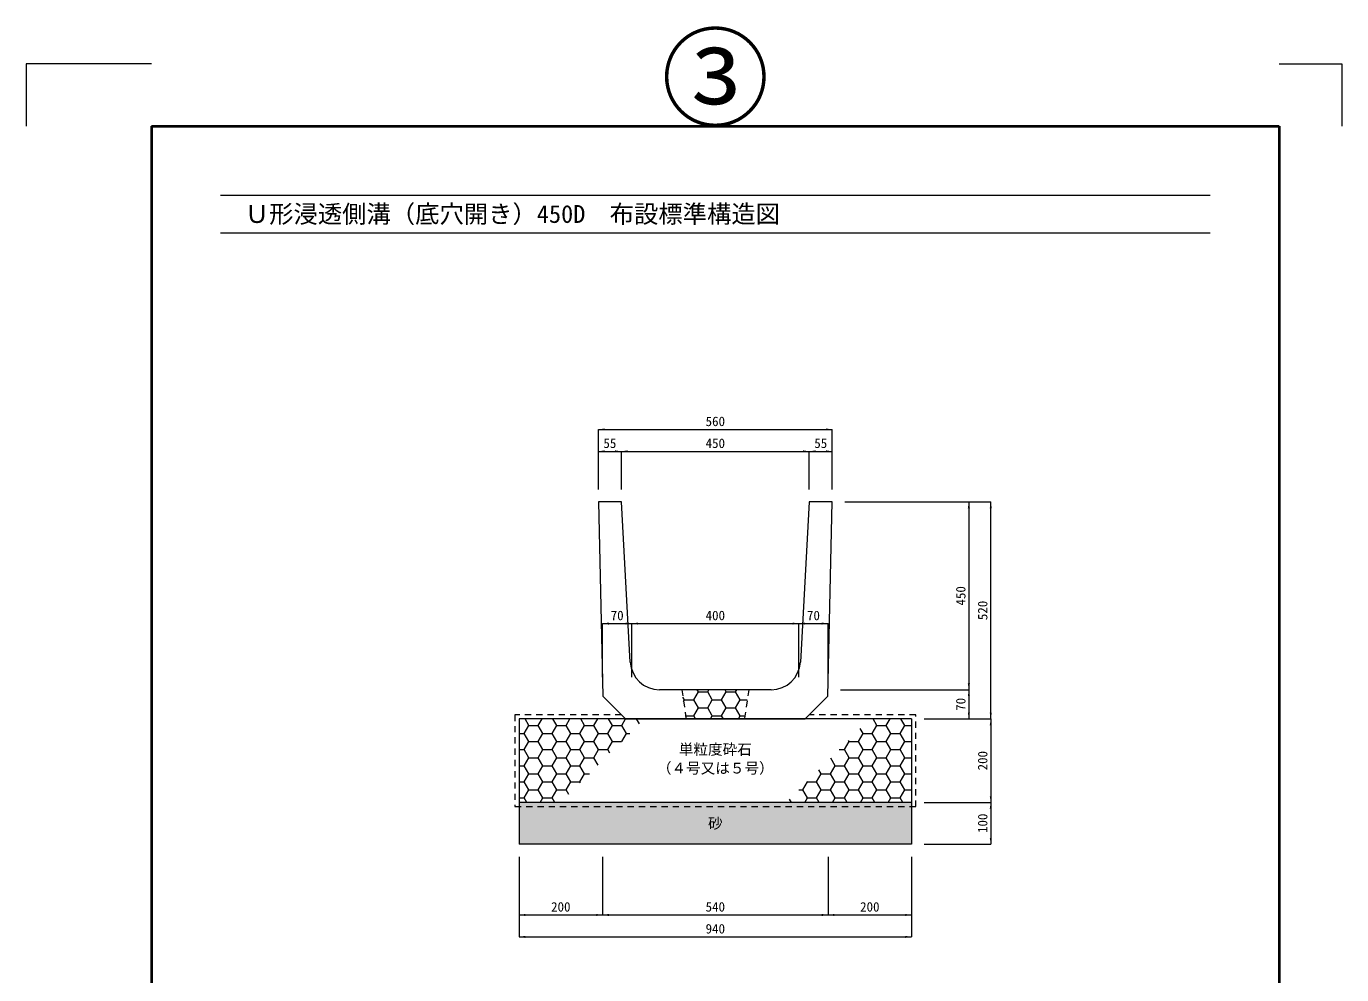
# Model space of a CAD drawing. Units: millimetres at full size. Extents: x 91602 to 111352, y 12024 to 16568.
# Drawn here: x 99902 to 103052, y 14296 to 16568 of the extents above; entities that cross this region are included whole.
import ezdxf
from ezdxf.enums import TextEntityAlignment as Align

# ---------------------------------------------------------------- set-up
doc = ezdxf.new("R2010")
doc.units = ezdxf.units.MM
doc.header["$LTSCALE"] = 20
doc.linetypes.add('USER1', pattern=[1.35, 0.75, -0.6])
for name, color, linetype, lineweight in [('Defpoints_3', 7, 'Continuous', 13), ('ハッチング', 7, 'Continuous', 9), ('図枠', 7, 'Continuous', 5), ('寸法線', 7, 'Continuous', 13), ('排水孔', 30, 'USER1', 13), ('本体', 2, 'Continuous', 13), ('浸透施設', 3, 'Continuous', 13), ('透水シート', 4, 'USER1', 13)]:
    doc.layers.add(name, color=color, linetype=linetype, lineweight=lineweight)
for name, color, linetype in [('ハッチング_砂', 32, 'Continuous'), ('文字', 7, 'Continuous'), ('補助線', 1, 'Continuous')]:
    doc.layers.add(name, color=color, linetype=linetype)
doc.styles.add('ＭＳ ゴシック', font='')
doc.styles.get('ＭＳ ゴシック').set_extended_font_data('MS Gothic')

# ---------------------------------------------------------------- blocks, each defined once
blk = doc.blocks.new('filled_arrow')
at = {"color": 0, "linetype": 'Continuous', "lineweight": -2}
blk.add_solid([(7.5, 1.25), (0, 0), (7.5, -1.25)], dxfattribs=at)

msp = doc.modelspace()

# ---------------------------------------------------------------- hatches: boundary and pattern name
at = {"layer": 'ハッチング_砂'}
msp.add_hatch(color=256, dxfattribs=at).paths.add_polyline_path([(101082.07, 14708.64), (101082.07, 14608.64), (102022.07, 14608.64), (102022.07, 14708.64)])

# ---------------------------------------------------------------- linework, layer by layer
at = {"layer": 'Defpoints_3'}
for p, q in [((99902.07, 16478.54), (99902.07, 16328.54)), ((100202.07, 16478.54), (99902.07, 16478.54)), ((102902.07, 16478.54), (103052.07, 16478.54)), ((103052.07, 16478.54), (103052.07, 16328.54))]:
    msp.add_line(p, q, dxfattribs=at)
at = {"layer": 'ハッチング'}
for p, q in [((101500.41, 14954.57), (101511.52, 14973.82)), ((101511.52, 14973.81), (101508.74, 14978.64)), ((101511.52, 14973.81), (101533.75, 14973.81)), ((101533.75, 14973.82), (101536.53, 14978.64)), ((101544.86, 14954.57), (101533.75, 14973.81)), ((101567.08, 14954.57), (101578.2, 14973.82)), ((101578.2, 14973.81), (101575.41, 14978.64)), ((101578.2, 14973.81), (101600.42, 14973.81)), ((101600.42, 14973.82), (101603.21, 14978.64)), ((101611.53, 14954.57), (101600.42, 14973.81)), ((101478.18, 14954.57), (101474.63, 14960.73)), ((101476.04, 14950.85), (101478.18, 14954.57)), ((101478.19, 14954.57), (101500.41, 14954.57)), ((101511.52, 14935.32), (101500.41, 14954.57)), ((101500.41, 14916.07), (101511.52, 14935.32)), ((101511.52, 14935.32), (101533.75, 14935.32)), ((101533.75, 14935.32), (101544.86, 14954.57)), ((101544.86, 14916.07), (101533.75, 14935.32)), ((101544.86, 14954.57), (101567.09, 14954.57)), ((101578.2, 14935.32), (101567.08, 14954.57)), ((101567.08, 14916.07), (101578.2, 14935.32)), ((101578.2, 14935.32), (101600.42, 14935.32)), ((101600.42, 14935.32), (101611.53, 14954.57)), ((101611.53, 14916.07), (101600.42, 14935.32)), ((101611.54, 14954.57), (101628.63, 14954.57)), ((101105.7, 14892.83), (101096.58, 14908.64)), ((101127.93, 14892.83), (101137.06, 14908.64)), ((101172.38, 14892.83), (101163.25, 14908.64)), ((101194.6, 14892.83), (101203.73, 14908.64)), ((101239.05, 14892.83), (101229.93, 14908.64)), ((101261.28, 14892.83), (101270.41, 14908.64)), ((101305.73, 14892.83), (101296.6, 14908.64)), ((101327.95, 14892.83), (101337.08, 14908.64)), ((101370.16, 14896.73), (101363.28, 14908.64)), ((101481.01, 14916.07), (101500.41, 14916.07)), ((101504.7, 14908.64), (101500.41, 14916.07)), ((101540.57, 14908.64), (101544.86, 14916.07)), ((101544.86, 14916.07), (101567.09, 14916.07)), ((101571.38, 14908.64), (101567.08, 14916.07)), ((101607.24, 14908.64), (101611.53, 14916.07)), ((101611.54, 14916.07), (101623.13, 14916.07)), ((101939.13, 14892.83), (101930, 14908.64)), ((101961.35, 14892.83), (101970.48, 14908.64)), ((102005.8, 14892.83), (101996.68, 14908.64)), ((101082.07, 14873.59), (101094.59, 14873.59)), ((101094.59, 14873.59), (101105.7, 14892.83)), ((101105.7, 14854.34), (101094.59, 14873.59)), ((101105.71, 14892.83), (101127.93, 14892.83)), ((101139.04, 14873.59), (101127.93, 14892.83)), ((101127.93, 14854.34), (101139.04, 14873.59)), ((101139.04, 14873.59), (101161.27, 14873.59)), ((101161.27, 14873.59), (101172.38, 14892.83)), ((101172.38, 14854.34), (101161.27, 14873.59)), ((101172.38, 14892.83), (101194.61, 14892.83)), ((101205.72, 14873.59), (101194.6, 14892.83)), ((101194.6, 14854.34), (101205.72, 14873.59)), ((101205.72, 14873.59), (101227.94, 14873.59)), ((101227.94, 14873.59), (101239.05, 14892.83)), ((101239.05, 14854.34), (101227.94, 14873.59)), ((101239.06, 14892.83), (101261.28, 14892.83)), ((101272.39, 14873.59), (101261.28, 14892.83)), ((101261.28, 14854.34), (101272.39, 14873.59)), ((101272.39, 14873.59), (101294.62, 14873.59)), ((101294.62, 14873.59), (101305.73, 14892.83)), ((101305.73, 14854.34), (101294.62, 14873.59)), ((101305.73, 14892.83), (101327.96, 14892.83)), ((101339.07, 14873.59), (101327.95, 14892.83)), ((101328.21, 14854.78), (101339.07, 14873.59)), ((101339.07, 14873.59), (101347.02, 14873.59)), ((101894.68, 14854.34), (101905.79, 14873.59)), ((101905.79, 14873.59), (101898.92, 14885.49)), ((101905.79, 14873.59), (101928.02, 14873.59)), ((101928.02, 14873.59), (101939.13, 14892.83)), ((101939.13, 14854.34), (101928.02, 14873.59)), ((101939.13, 14892.83), (101961.36, 14892.83)), ((101972.47, 14873.59), (101961.35, 14892.83)), ((101961.35, 14854.34), (101972.47, 14873.59)), ((101972.47, 14873.59), (101994.69, 14873.59)), ((101994.69, 14873.59), (102005.8, 14892.83)), ((102005.8, 14854.34), (101994.69, 14873.59)), ((102005.81, 14892.83), (102022.07, 14892.83)), ((101094.59, 14835.09), (101105.7, 14854.34)), ((101105.71, 14854.34), (101127.93, 14854.34)), ((101139.04, 14835.09), (101127.93, 14854.34)), ((101161.27, 14835.09), (101172.38, 14854.34)), ((101172.38, 14854.34), (101194.61, 14854.34)), ((101205.72, 14835.09), (101194.6, 14854.34)), ((101227.94, 14835.09), (101239.05, 14854.34)), ((101239.06, 14854.34), (101261.28, 14854.34)), ((101272.39, 14835.09), (101261.28, 14854.34)), ((101294.62, 14835.09), (101305.73, 14854.34)), ((101305.73, 14854.34), (101327.77, 14854.34)), ((101861.34, 14835.09), (101872.45, 14854.34)), ((101872.45, 14854.34), (101870.74, 14857.31)), ((101872.46, 14854.34), (101894.68, 14854.34)), ((101905.79, 14835.09), (101894.68, 14854.34)), ((101928.02, 14835.09), (101939.13, 14854.34)), ((101939.13, 14854.34), (101961.36, 14854.34)), ((101972.47, 14835.09), (101961.35, 14854.34)), ((101994.69, 14835.09), (102005.8, 14854.34)), ((102005.81, 14854.34), (102022.07, 14854.34)), ((101082.07, 14835.09), (101094.59, 14835.09)), ((101105.7, 14815.84), (101094.59, 14835.09)), ((101094.59, 14796.6), (101105.7, 14815.84)), ((101105.71, 14815.84), (101127.93, 14815.84)), ((101127.93, 14815.84), (101139.04, 14835.09)), ((101139.04, 14796.6), (101127.93, 14815.84)), ((101139.04, 14835.09), (101161.27, 14835.09)), ((101172.38, 14815.84), (101161.27, 14835.09)), ((101161.27, 14796.6), (101172.38, 14815.84)), ((101172.38, 14815.84), (101194.61, 14815.84)), ((101194.6, 14815.84), (101205.72, 14835.09)), ((101205.72, 14796.6), (101194.6, 14815.84)), ((101205.72, 14835.09), (101227.94, 14835.09)), ((101239.05, 14815.84), (101227.94, 14835.09)), ((101227.94, 14796.6), (101239.05, 14815.84)), ((101239.06, 14815.84), (101261.28, 14815.84)), ((101261.28, 14815.84), (101272.39, 14835.09)), ((101271.53, 14798.1), (101261.28, 14815.84)), ((101272.39, 14835.09), (101294.62, 14835.09)), ((101299.71, 14826.28), (101294.62, 14835.09)), ((101839.12, 14796.6), (101828.47, 14815.04)), ((101848.52, 14835.09), (101861.34, 14835.09)), ((101872.45, 14815.84), (101861.34, 14835.09)), ((101861.34, 14796.6), (101872.45, 14815.84)), ((101872.46, 14815.84), (101894.68, 14815.84)), ((101894.68, 14815.84), (101905.79, 14835.09)), ((101905.79, 14796.6), (101894.68, 14815.84)), ((101905.79, 14835.09), (101928.02, 14835.09)), ((101939.13, 14815.84), (101928.02, 14835.09)), ((101928.02, 14796.6), (101939.13, 14815.84)), ((101939.13, 14815.84), (101961.36, 14815.84)), ((101961.35, 14815.84), (101972.47, 14835.09)), ((101972.47, 14796.6), (101961.35, 14815.84)), ((101972.47, 14835.09), (101994.69, 14835.09)), ((102005.8, 14815.84), (101994.69, 14835.09)), ((101994.69, 14796.6), (102005.8, 14815.84)), ((102005.81, 14815.84), (102022.07, 14815.84)), ((101082.07, 14796.6), (101094.59, 14796.6)), ((101105.7, 14777.35), (101094.59, 14796.6)), ((101094.59, 14758.1), (101105.7, 14777.35)), ((101105.71, 14777.35), (101127.93, 14777.35)), ((101127.93, 14777.35), (101139.04, 14796.6)), ((101139.04, 14758.1), (101127.93, 14777.35)), ((101139.04, 14796.6), (101161.27, 14796.6)), ((101172.38, 14777.35), (101161.27, 14796.6)), ((101161.27, 14758.1), (101172.38, 14777.35)), ((101172.38, 14777.35), (101194.61, 14777.35)), ((101194.6, 14777.35), (101205.72, 14796.6)), ((101205.72, 14758.1), (101194.6, 14777.35)), ((101205.72, 14796.6), (101227.94, 14796.6)), ((101239.05, 14777.35), (101227.94, 14796.6)), ((101227.94, 14758.1), (101239.05, 14777.35)), ((101239.06, 14777.35), (101250.78, 14777.35)), ((101794.67, 14758.1), (101805.78, 14777.35)), ((101805.78, 14777.35), (101800.29, 14786.86)), ((101805.78, 14777.35), (101828.01, 14777.35)), ((101828, 14777.35), (101839.12, 14796.6)), ((101839.12, 14758.1), (101828, 14777.35)), ((101839.12, 14796.6), (101861.34, 14796.6)), ((101872.45, 14777.35), (101861.34, 14796.6)), ((101861.34, 14758.1), (101872.45, 14777.35)), ((101872.46, 14777.35), (101894.68, 14777.35)), ((101894.68, 14777.35), (101905.79, 14796.6)), ((101905.79, 14758.1), (101894.68, 14777.35)), ((101905.79, 14796.6), (101928.02, 14796.6)), ((101939.13, 14777.35), (101928.02, 14796.6)), ((101928.02, 14758.1), (101939.13, 14777.35)), ((101939.13, 14777.35), (101961.36, 14777.35)), ((101961.35, 14777.35), (101972.47, 14796.6)), ((101972.47, 14758.1), (101961.35, 14777.35)), ((101972.47, 14796.6), (101994.69, 14796.6)), ((102005.8, 14777.35), (101994.69, 14796.6)), ((101994.69, 14758.1), (102005.8, 14777.35)), ((102005.81, 14777.35), (102022.07, 14777.35)), ((101082.07, 14758.1), (101094.59, 14758.1)), ((101105.7, 14738.85), (101094.59, 14758.1)), ((101127.93, 14738.86), (101139.04, 14758.1)), ((101139.04, 14758.1), (101161.27, 14758.1)), ((101172.38, 14738.85), (101161.27, 14758.1)), ((101194.6, 14738.86), (101205.72, 14758.1)), ((101205.72, 14758.1), (101227.94, 14758.1)), ((101229.26, 14755.83), (101227.94, 14758.1)), ((101761.33, 14738.86), (101772.44, 14758.1)), ((101772.44, 14758.1), (101772.11, 14758.68)), ((101772.44, 14758.1), (101794.67, 14758.1)), ((101805.78, 14738.85), (101794.67, 14758.1)), ((101828, 14738.86), (101839.12, 14758.1)), ((101839.12, 14758.1), (101861.34, 14758.1)), ((101872.45, 14738.85), (101861.34, 14758.1)), ((101894.68, 14738.86), (101905.79, 14758.1)), ((101905.79, 14758.1), (101928.02, 14758.1)), ((101939.13, 14738.85), (101928.02, 14758.1)), ((101961.35, 14738.86), (101972.47, 14758.1)), ((101972.47, 14758.1), (101994.69, 14758.1)), ((102005.8, 14738.85), (101994.69, 14758.1)), ((101082.07, 14719.61), (101094.59, 14719.61)), ((101094.59, 14719.61), (101105.7, 14738.86)), ((101100.92, 14708.64), (101094.59, 14719.61)), ((101105.71, 14738.85), (101127.93, 14738.85)), ((101139.04, 14719.61), (101127.93, 14738.85)), ((101132.71, 14708.64), (101139.04, 14719.61)), ((101139.04, 14719.61), (101161.27, 14719.61)), ((101161.27, 14719.61), (101172.38, 14738.86)), ((101167.6, 14708.64), (101161.27, 14719.61)), ((101172.38, 14738.85), (101194.61, 14738.85)), ((101201.08, 14727.65), (101194.6, 14738.85)), ((101734.32, 14708.64), (101729.84, 14716.41)), ((101752.28, 14738.85), (101761.33, 14738.85)), ((101772.44, 14719.61), (101761.33, 14738.85)), ((101766.11, 14708.64), (101772.44, 14719.61)), ((101772.44, 14719.61), (101794.67, 14719.61)), ((101794.67, 14719.61), (101805.78, 14738.86)), ((101801, 14708.64), (101794.67, 14719.61)), ((101805.78, 14738.85), (101828.01, 14738.85)), ((101839.12, 14719.61), (101828, 14738.85)), ((101832.79, 14708.64), (101839.12, 14719.61)), ((101839.12, 14719.61), (101861.34, 14719.61)), ((101861.34, 14719.61), (101872.45, 14738.86)), ((101867.67, 14708.64), (101861.34, 14719.61)), ((101872.46, 14738.85), (101894.68, 14738.85)), ((101905.79, 14719.61), (101894.68, 14738.85)), ((101899.46, 14708.64), (101905.79, 14719.61)), ((101905.79, 14719.61), (101928.02, 14719.61)), ((101928.02, 14719.61), (101939.13, 14738.86)), ((101934.35, 14708.64), (101928.02, 14719.61)), ((101939.13, 14738.85), (101961.36, 14738.85)), ((101972.47, 14719.61), (101961.35, 14738.85)), ((101966.14, 14708.64), (101972.47, 14719.61)), ((101972.47, 14719.61), (101994.69, 14719.61)), ((101994.69, 14719.61), (102005.8, 14738.86)), ((102001.02, 14708.64), (101994.69, 14719.61)), ((102005.81, 14738.85), (102022.07, 14738.85))]:
    msp.add_line(p, q, dxfattribs=at)
at = {"layer": '図枠', "lineweight": 40}
for p, q in [((100202.07, 16328.54), (102902.07, 16328.54)), ((100202.07, 16328.54), (100202.07, 12173.54)), ((102902.07, 16328.54), (102902.07, 12173.54))]:
    msp.add_line(p, q, dxfattribs=at)
at = {"layer": '図枠', "lineweight": 13}
for p, q in [((100367.07, 16163.54), (102737.07, 16163.54)), ((100367.07, 16073.54), (102737.07, 16073.54))]:
    msp.add_line(p, q, dxfattribs=at)
at = {"layer": '寸法線'}
for p, q in [((101272.07, 15602.23), (101832.07, 15602.23)), ((101272.07, 15458.64), (101272.07, 15602.23)), ((101832.07, 15458.64), (101832.07, 15602.23)), ((101272.07, 15549.73), (101327.07, 15549.73)), ((101272.07, 15458.64), (101272.07, 15549.73)), ((101327.07, 15458.64), (101327.07, 15549.73)), ((101327.07, 15549.73), (101777.07, 15549.73)), ((101327.07, 15458.64), (101327.07, 15549.73)), ((101777.07, 15458.64), (101777.07, 15549.73)), ((101777.07, 15549.73), (101832.07, 15549.73)), ((101777.07, 15458.64), (101777.07, 15549.73)), ((101832.07, 15458.64), (101832.07, 15549.73)), ((101862.07, 15428.64), (102159.24, 15428.64)), ((101862.07, 15428.64), (102211.74, 15428.64)), ((102159.24, 15428.64), (102159.24, 14978.64)), ((102211.74, 14908.64), (102211.74, 15428.64)), ((101282.07, 15137.18), (101352.07, 15137.18)), ((101282.07, 15008.64), (101282.07, 15137.18)), ((101352.07, 15008.64), (101352.07, 15137.18)), ((101352.07, 15137.18), (101752.07, 15137.18)), ((101352.07, 15008.64), (101352.07, 15137.18)), ((101752.07, 15008.64), (101752.07, 15137.18)), ((101752.07, 15137.18), (101822.07, 15137.18)), ((101752.07, 15008.64), (101752.07, 15137.18)), ((101822.07, 15008.64), (101822.07, 15137.18)), ((101852.07, 14978.64), (102159.24, 14978.64)), ((101852.07, 14978.64), (102159.24, 14978.64)), ((102159.24, 14978.64), (102159.24, 14908.64)), ((102052.07, 14908.64), (102159.24, 14908.64)), ((102052.07, 14908.64), (102211.74, 14908.64)), ((102052.07, 14908.64), (102211.74, 14908.64)), ((102211.74, 14908.64), (102211.74, 14708.64)), ((102052.07, 14708.64), (102211.74, 14708.64)), ((102052.07, 14708.64), (102211.74, 14708.64)), ((102211.74, 14708.64), (102211.74, 14608.64)), ((102052.07, 14608.64), (102211.74, 14608.64)), ((101082.07, 14578.64), (101082.07, 14439.01)), ((101082.07, 14578.64), (101082.07, 14386.51)), ((101282.07, 14578.64), (101282.07, 14439.01)), ((101282.07, 14578.64), (101282.07, 14439.01)), ((101822.07, 14578.64), (101822.07, 14439.01)), ((101822.07, 14578.64), (101822.07, 14439.01)), ((102022.07, 14578.64), (102022.07, 14439.01)), ((102022.07, 14578.64), (102022.07, 14386.51)), ((101082.07, 14439.01), (101282.07, 14439.01)), ((101282.07, 14439.01), (101822.07, 14439.01)), ((101822.07, 14439.01), (102022.07, 14439.01)), ((101082.07, 14386.51), (102022.07, 14386.51))]:
    msp.add_line(p, q, dxfattribs=at)
at = {"layer": '排水孔'}
for p, q in [((101472.07, 14978.64), (101482.07, 14908.64)), ((101632.07, 14978.64), (101622.07, 14908.64))]:
    msp.add_line(p, q, dxfattribs=at)
at = {"layer": '本体'}
msp.add_line((101685.85, 14978.64), (101418.29, 14978.64), dxfattribs=at)
msp.add_lwpolyline([(101348.4, 15044.76), (101327.07, 15428.64), (101272.07, 15428.64), (101282.41, 14963.3), (101337.07, 14908.64), (101767.07, 14908.64), (101821.73, 14963.3), (101832.07, 15428.64), (101777.07, 15428.64), (101755.74, 15044.76)], dxfattribs=at)
for centre, start, end in [((101418.29, 15048.64), 183.17983, 270), ((101685.85, 15048.64), 270, 356.82017)]:
    msp.add_arc(centre, 70, start, end, dxfattribs=at)
at = {"layer": '浸透施設'}
for p, q in [((102022.07, 14908.64), (101082.07, 14908.64)), ((101082.07, 14908.64), (101082.07, 14608.64)), ((102022.07, 14908.64), (102022.07, 14608.64)), ((102022.07, 14708.64), (101082.07, 14708.64)), ((102022.07, 14608.64), (101082.07, 14608.64))]:
    msp.add_line(p, q, dxfattribs=at)
at = {"layer": '透水シート'}
msp.add_lwpolyline([(101327.07, 14918.64), (101072.07, 14918.64), (101072.07, 14698.64), (102032.07, 14698.64), (102032.07, 14918.64), (101777.07, 14918.64)], dxfattribs=at)

# ---------------------------------------------------------------- block references
at = {"layer": '寸法線', "xscale": 2, "yscale": 2}
for p in [(101272.07, 15602.23), (101272.07, 15549.73), (101327.07, 15549.73), (101777.07, 15549.73), (101282.07, 15137.18), (101352.07, 15137.18), (101752.07, 15137.18), (101082.07, 14439.01), (101282.07, 14439.01), (101822.07, 14439.01), (101082.07, 14386.51)]:
    msp.add_blockref('filled_arrow', p, dxfattribs=at)
for p, rotation in [((101832.07, 15602.23), 180), ((101327.07, 15549.73), 180), ((101777.07, 15549.73), 180), ((101832.07, 15549.73), 180), ((102159.24, 15428.64), 270), ((102211.74, 15428.64), 270), ((101352.07, 15137.18), 180), ((101752.07, 15137.18), 180), ((101822.07, 15137.18), 180), ((102159.24, 14978.64), 90), ((102159.24, 14978.64), 270), ((102159.24, 14908.64), 90), ((102211.74, 14908.64), 90), ((102211.74, 14908.64), 270), ((102211.74, 14708.64), 90), ((102211.74, 14708.64), 270), ((102211.74, 14608.64), 90), ((101282.07, 14439.01), 180), ((101822.07, 14439.01), 180), ((102022.07, 14439.01), 180), ((102022.07, 14386.51), 180)]:
    msp.add_blockref('filled_arrow', p, dxfattribs=dict(at, rotation=rotation))

# ---------------------------------------------------------------- texts
at = {"layer": '図枠', "style": 'ＭＳ ゴシック'}
msp.add_text('\u3000Ｕ形浸透側溝（底穴開き）450D\u3000布設標準構造図', height=42.72, dxfattribs=at).set_placement((100367.07, 16118.54), align=Align.MIDDLE_LEFT)
at = {"layer": '寸法線', "style": 'ＭＳ ゴシック'}
for s, p in [('560', (101552.07, 15621.73)), ('55', (101299.57, 15569.23)), ('450', (101552.07, 15569.23)), ('55', (101804.57, 15569.23)), ('70', (101317.07, 15156.68)), ('400', (101552.07, 15156.68)), ('70', (101787.07, 15156.68)), ('200', (101182.07, 14458.51)), ('540', (101552.07, 14458.51)), ('200', (101922.07, 14458.51)), ('940', (101552.07, 14406.01))]:
    msp.add_text(s, height=22.79, dxfattribs=at).set_placement(p, align=Align.MIDDLE_CENTER)
for s, p in [('450', (102139.74, 15203.64)), ('520', (102192.24, 15168.64)), ('70', (102139.74, 14943.64)), ('200', (102192.24, 14808.64)), ('100', (102192.24, 14658.64))]:
    msp.add_text(s, height=22.79, rotation=90, dxfattribs=at).set_placement(p, align=Align.MIDDLE_CENTER)
at = {"layer": '文字', "style": 'ＭＳ ゴシック'}
for s, p in [('単粒度砕石', (101464.66, 14848.62)), ('（４号又は５号）', (101412.21, 14803.62))]:
    msp.add_text(s, height=25.63, dxfattribs=at).set_placement(p, align=Align.TOP_LEFT)
msp.add_text('砂', height=25.63, dxfattribs=at).set_placement((101552.07, 14658.64), align=Align.MIDDLE_CENTER)
at = {"layer": '補助線', "style": 'ＭＳ ゴシック'}
msp.add_text('③', height=189.9, dxfattribs=at).set_placement((101552.07, 16292.12), align=Align.BOTTOM_CENTER)

doc.saveas('drawing.dxf')
